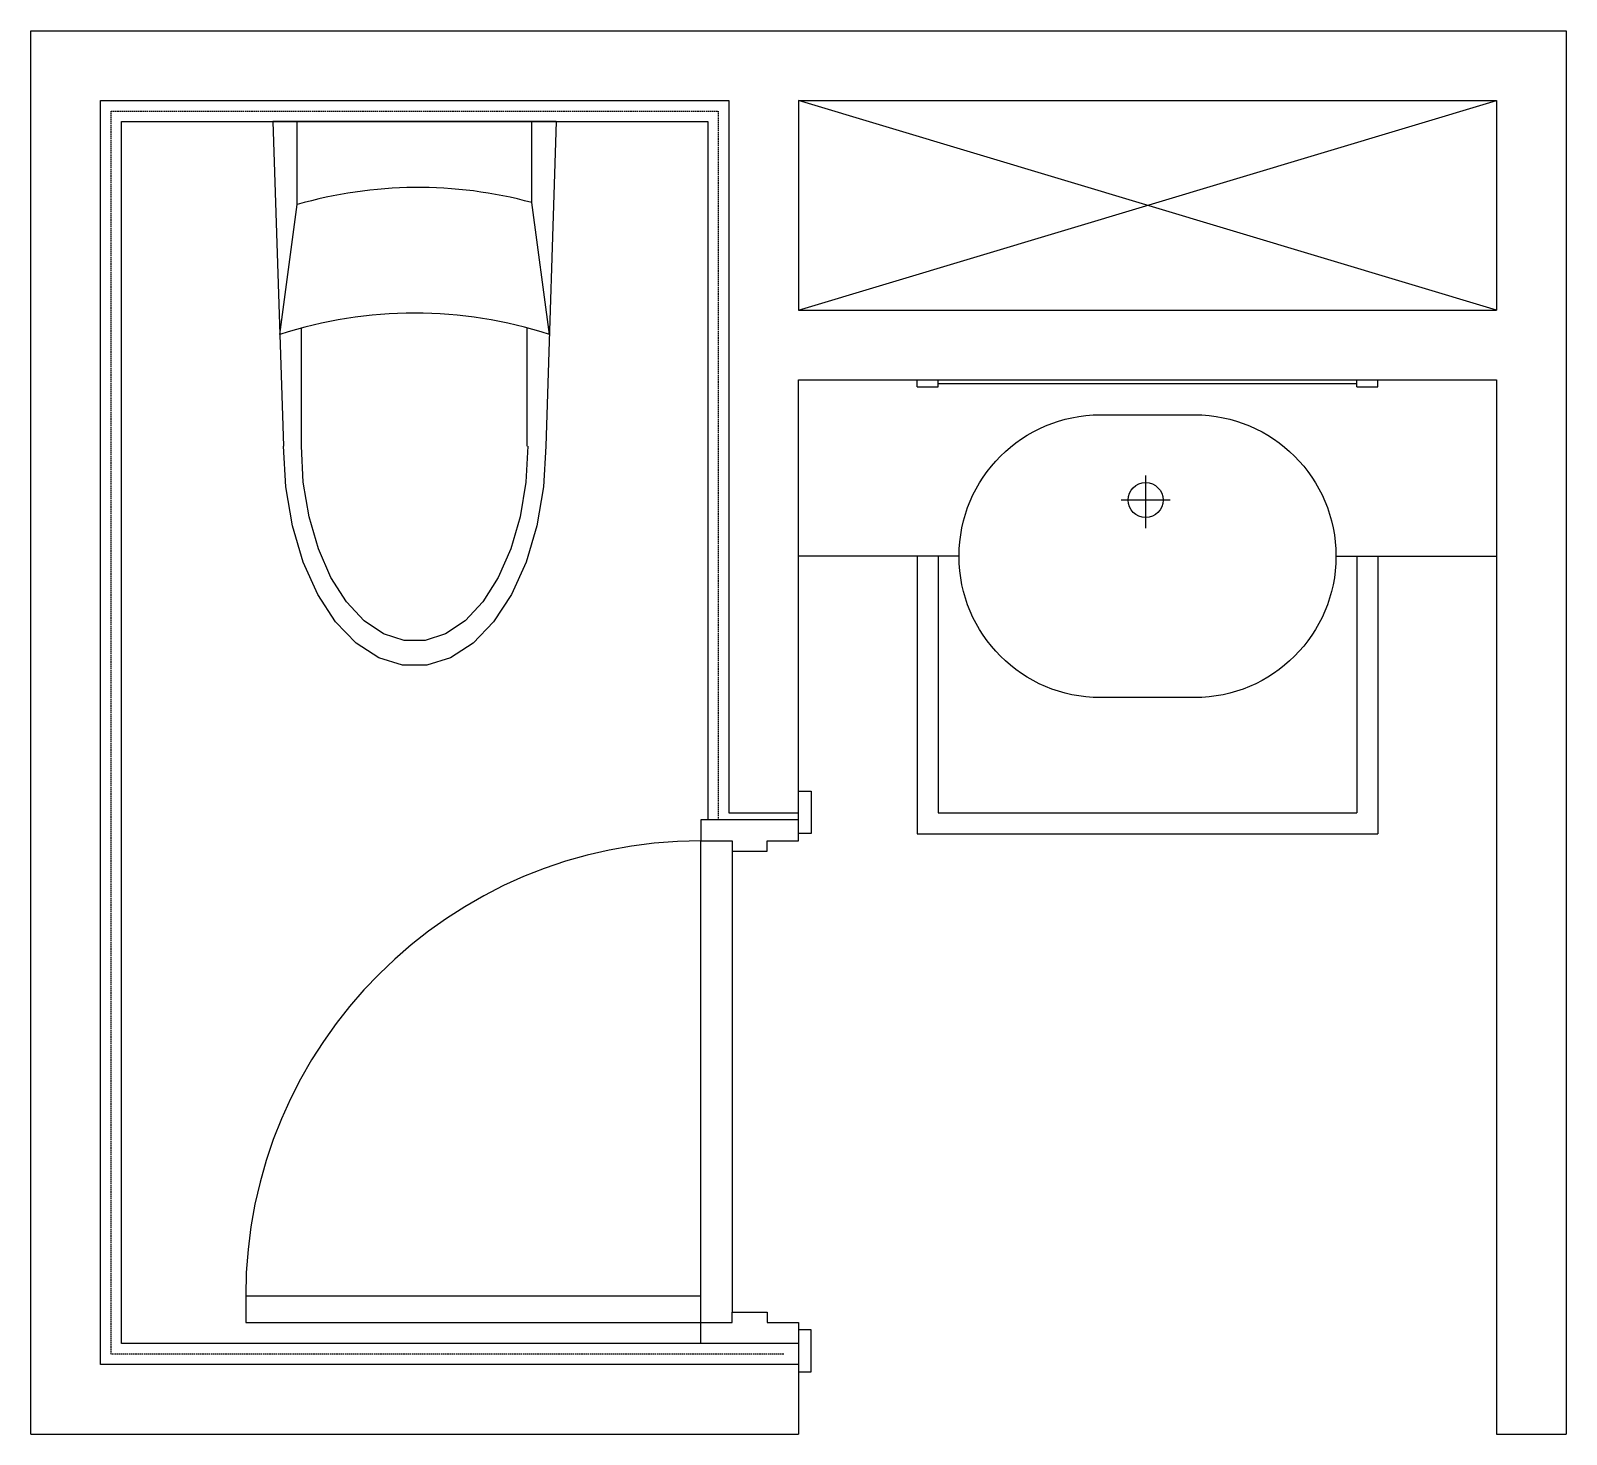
# Model space of a CAD drawing. Header units: millimetres. Extents: x -56098 to -53898, y -770 to 1240.
import ezdxf

# ---------------------------------------------------------------- set-up
doc = ezdxf.new("R2010")
doc.units = ezdxf.units.MM
doc.linetypes.add('HID', pattern=[3, 2, -1])
for name, color, linetype in [('DOO', 4, 'Continuous'), ('FIN', 6, 'Continuous'), ('FUR', 4, 'Continuous'), ('H1', 6, 'HID'), ('OPEN', 6, 'Continuous'), ('WALL', 7, 'Continuous')]:
    doc.layers.add(name, color=color, linetype=linetype)

# ---------------------------------------------------------------- blocks, each defined once
blk = doc.blocks.new('T-CP03')
at = {"layer": 'FUR'}
for p, q in [((-203, 0), (-187.8, 465)), ((-203, 0), (-187.8, 465)), ((-161.4, 465), (-161.4, 295.8)), ((-161.4, 465), (-161.4, 295.8)), ((162.2, 465), (162.2, 295.8)), ((162.2, 465), (162.2, 295.8)), ((203, 0), (187.8, 465)), ((203, 0), (187.8, 465)), ((-193, 305), (-168, 116)), ((-193, 305), (-168, 116)), ((193, 305), (168.4, 119)), ((193, 305), (168.4, 119)), ((-168, 116), (-168, 0)), ((-168, 116), (-168, 0)), ((168.4, 119), (168.4, 0)), ((168.4, 119), (168.4, 0)), ((-203, 0), (203, 0)), ((-203, 0), (203, 0))]:
    blk.add_line(p, q, dxfattribs=at)
at = {"layer": 'FUR', "extrusion": (0, 0, -1), "flags": 128}
for points in [[(187.8, 465), (184.6, 522.9), (175.1, 578.8), (159.7, 630.8), (138.8, 677.2), (113.2, 716.4), (83.7, 747), (51.4, 768), (17.3, 778.7), (-17.3, 778.7), (-51.4, 768), (-83.7, 747), (-113.2, 716.4), (-138.8, 677.2), (-159.7, 630.8), (-175.1, 578.8), (-184.6, 522.9), (-187.8, 465)], [(187.8, 465), (184.6, 522.9), (175.1, 578.8), (159.7, 630.8), (138.8, 677.2), (113.2, 716.4), (83.7, 747), (51.4, 768), (17.3, 778.7), (-17.3, 778.7), (-51.4, 768), (-83.7, 747), (-113.2, 716.4), (-138.8, 677.2), (-159.7, 630.8), (-175.1, 578.8), (-184.6, 522.9), (-187.8, 465)], [(162.2, 465), (159.5, 516.3), (151.3, 565.9), (137.9, 612), (119.9, 653.2), (97.8, 687.9), (72.3, 715), (44.4, 733.7), (15, 743.1), (-15, 743.1), (-44.4, 733.7), (-72.3, 715), (-97.8, 687.9), (-119.9, 653.2), (-137.9, 612), (-151.3, 565.9), (-159.5, 516.3), (-162.2, 465)], [(162.2, 465), (159.5, 516.3), (151.3, 565.9), (137.9, 612), (119.9, 653.2), (97.8, 687.9), (72.3, 715), (44.4, 733.7), (15, 743.1), (-15, 743.1), (-44.4, 733.7), (-72.3, 715), (-97.8, 687.9), (-119.9, 653.2), (-137.9, 612), (-151.3, 565.9), (-159.5, 516.3), (-162.2, 465)]]:
    blk.add_lwpolyline(points, dxfattribs=at)
at = {"layer": 'FUR'}
for centre, start, end in [((0, 897), 251.9408, 288.0592), ((0, 897), 251.9408, 288.0592), ((-5, 717), 254.8228, 286.1698), ((-5, 717), 254.8228, 286.1698)]:
    blk.add_arc(centre, 622.6, start, end, dxfattribs=at)

msp = doc.modelspace()

# ---------------------------------------------------------------- linework, layer by layer
at = {"layer": 'DOO'}
for p, q in [((-55137.7, -610.4), (-55137.7, 79.6)), ((-55092.7, 64.6), (-55092.7, -595.4))]:
    msp.add_line(p, q, dxfattribs=at)
for points in [[(-54997.7, 150.4), (-54979.8, 150.4), (-54979.8, 90.1), (-54997.7, 90.1)], [(-55137.7, -610.4), (-55137.7, -572.4), (-55789.7, -572.4), (-55789.7, -610.4)], [(-54997.7, -681.1), (-54979.8, -681.1), (-54979.8, -620.8), (-54997.7, -620.8)]]:
    msp.add_lwpolyline(points, close=True, dxfattribs=at)
for points in [[(-54997.7, 109.6), (-55137.7, 109.6), (-55137.7, 79.6), (-55092.7, 79.6), (-55092.7, 64.6), (-55042.7, 64.6), (-55042.7, 79.6), (-54997.7, 79.6), (-54997.7, 109.6), (-55017.7, 109.6)], [(-54997.7, -640.4), (-55137.7, -640.4), (-55137.7, -610.4), (-55092.7, -610.4), (-55092.7, -595.4), (-55042.7, -595.4), (-55042.7, -610.4), (-54997.7, -610.4), (-54997.7, -640.4), (-55017.7, -640.4)]]:
    msp.add_lwpolyline(points, dxfattribs=at)
msp.add_arc((-55137.7, -572.4), 652, 90, 180, dxfattribs=at)
at = {"layer": 'FIN'}
for p, q in [((-55967.7, -640.4), (-55967.7, 1109.6)), ((-55967.7, 1109.6), (-55127.7, 1109.6)), ((-55127.7, 1109.6), (-55127.7, 109.6)), ((-55137.7, -640.4), (-55967.7, -640.4))]:
    msp.add_line(p, q, dxfattribs=at)
at = {"layer": 'FUR'}
for p, q in [((-54827.7, 729.6), (-54827.7, 739.6)), ((-54827.7, 729.6), (-54797.7, 729.6)), ((-54797.7, 729.6), (-54797.7, 739.6)), ((-54797.7, 734.6), (-54197.7, 734.6)), ((-54197.7, 729.6), (-54197.7, 739.6)), ((-54197.7, 729.6), (-54167.7, 729.6)), ((-54167.7, 729.6), (-54167.7, 739.6)), ((-54500.4, 602.5), (-54500.4, 527.5)), ((-54465.4, 567.5), (-54535.4, 567.5)), ((-54767.7, 487.1), (-54997.7, 487.1)), ((-54827.7, 487.1), (-54827.7, 89.6)), ((-54797.7, 487.1), (-54797.7, 119.6)), ((-54227.7, 487.1), (-53997.7, 487.1)), ((-54197.7, 487.1), (-54197.7, 119.6)), ((-54167.7, 487.1), (-54167.7, 89.6)), ((-54797.7, 119.6), (-54197.7, 119.6)), ((-54827.7, 89.6), (-54167.7, 89.6))]:
    msp.add_line(p, q, dxfattribs=at)
msp.add_lwpolyline([(-54565.2, 284.6, -1), (-54565.2, 689.6), (-54430.2, 689.6, -1), (-54430.2, 284.6)], format="xyb", close=True, dxfattribs=at)
msp.add_circle((-54500.4, 567.5), 25, dxfattribs=at)
at = {"layer": 'H1'}
for p, q in [((-55982.7, -655.4), (-55982.7, 1124.6)), ((-55982.7, 1124.6), (-55112.7, 1124.6)), ((-55112.7, 1124.6), (-55112.7, 109.6)), ((-55018.9, -655.4), (-55982.7, -655.4))]:
    msp.add_line(p, q, dxfattribs=at)
at = {"layer": 'OPEN'}
for p, q in [((-54997.7, 839.6), (-53997.7, 1139.6)), ((-53997.7, 839.6), (-54997.7, 1139.6)), ((-54256.3, 1139.6), (-53997.7, 1139.6))]:
    msp.add_line(p, q, dxfattribs=at)
at = {"layer": 'WALL'}
for p, q in [((-56097.7, 1239.6), (-53897.7, 1239.6)), ((-56097.7, -770.4), (-56097.7, 1239.6)), ((-53897.7, 1239.6), (-53897.7, -770.4)), ((-55997.7, 1139.6), (-55097.7, 1139.6)), ((-55997.7, -670.4), (-55997.7, 1139.6)), ((-55997.7, 1139.6), (-55097.7, 1139.6)), ((-55097.7, 1139.6), (-55097.7, 119.6)), ((-54997.7, 1139.6), (-54997.7, 839.6)), ((-54997.7, 1139.6), (-53997.7, 1139.6)), ((-53997.7, 1139.6), (-53997.7, 839.6)), ((-54997.7, 839.6), (-53997.7, 839.6)), ((-53997.7, 739.6), (-53997.7, -770.4)), ((-55097.7, 119.6), (-54997.7, 119.6)), ((-54997.7, -670.4), (-55997.7, -670.4)), ((-54997.7, -670.4), (-54997.7, -770.4)), ((-56097.7, -770.4), (-54997.7, -770.4)), ((-53997.7, -770.4), (-53897.7, -770.4))]:
    msp.add_line(p, q, dxfattribs=at)
msp.add_lwpolyline([(-54997.7, 119.6), (-54997.7, 739.6), (-53997.7, 739.6)], dxfattribs=at)

# ---------------------------------------------------------------- block references
at = {"layer": 'FUR', "rotation": 180}
msp.add_blockref('T-CP03', (-55547.7, 1109.6), dxfattribs=at)

doc.saveas('drawing.dxf')
